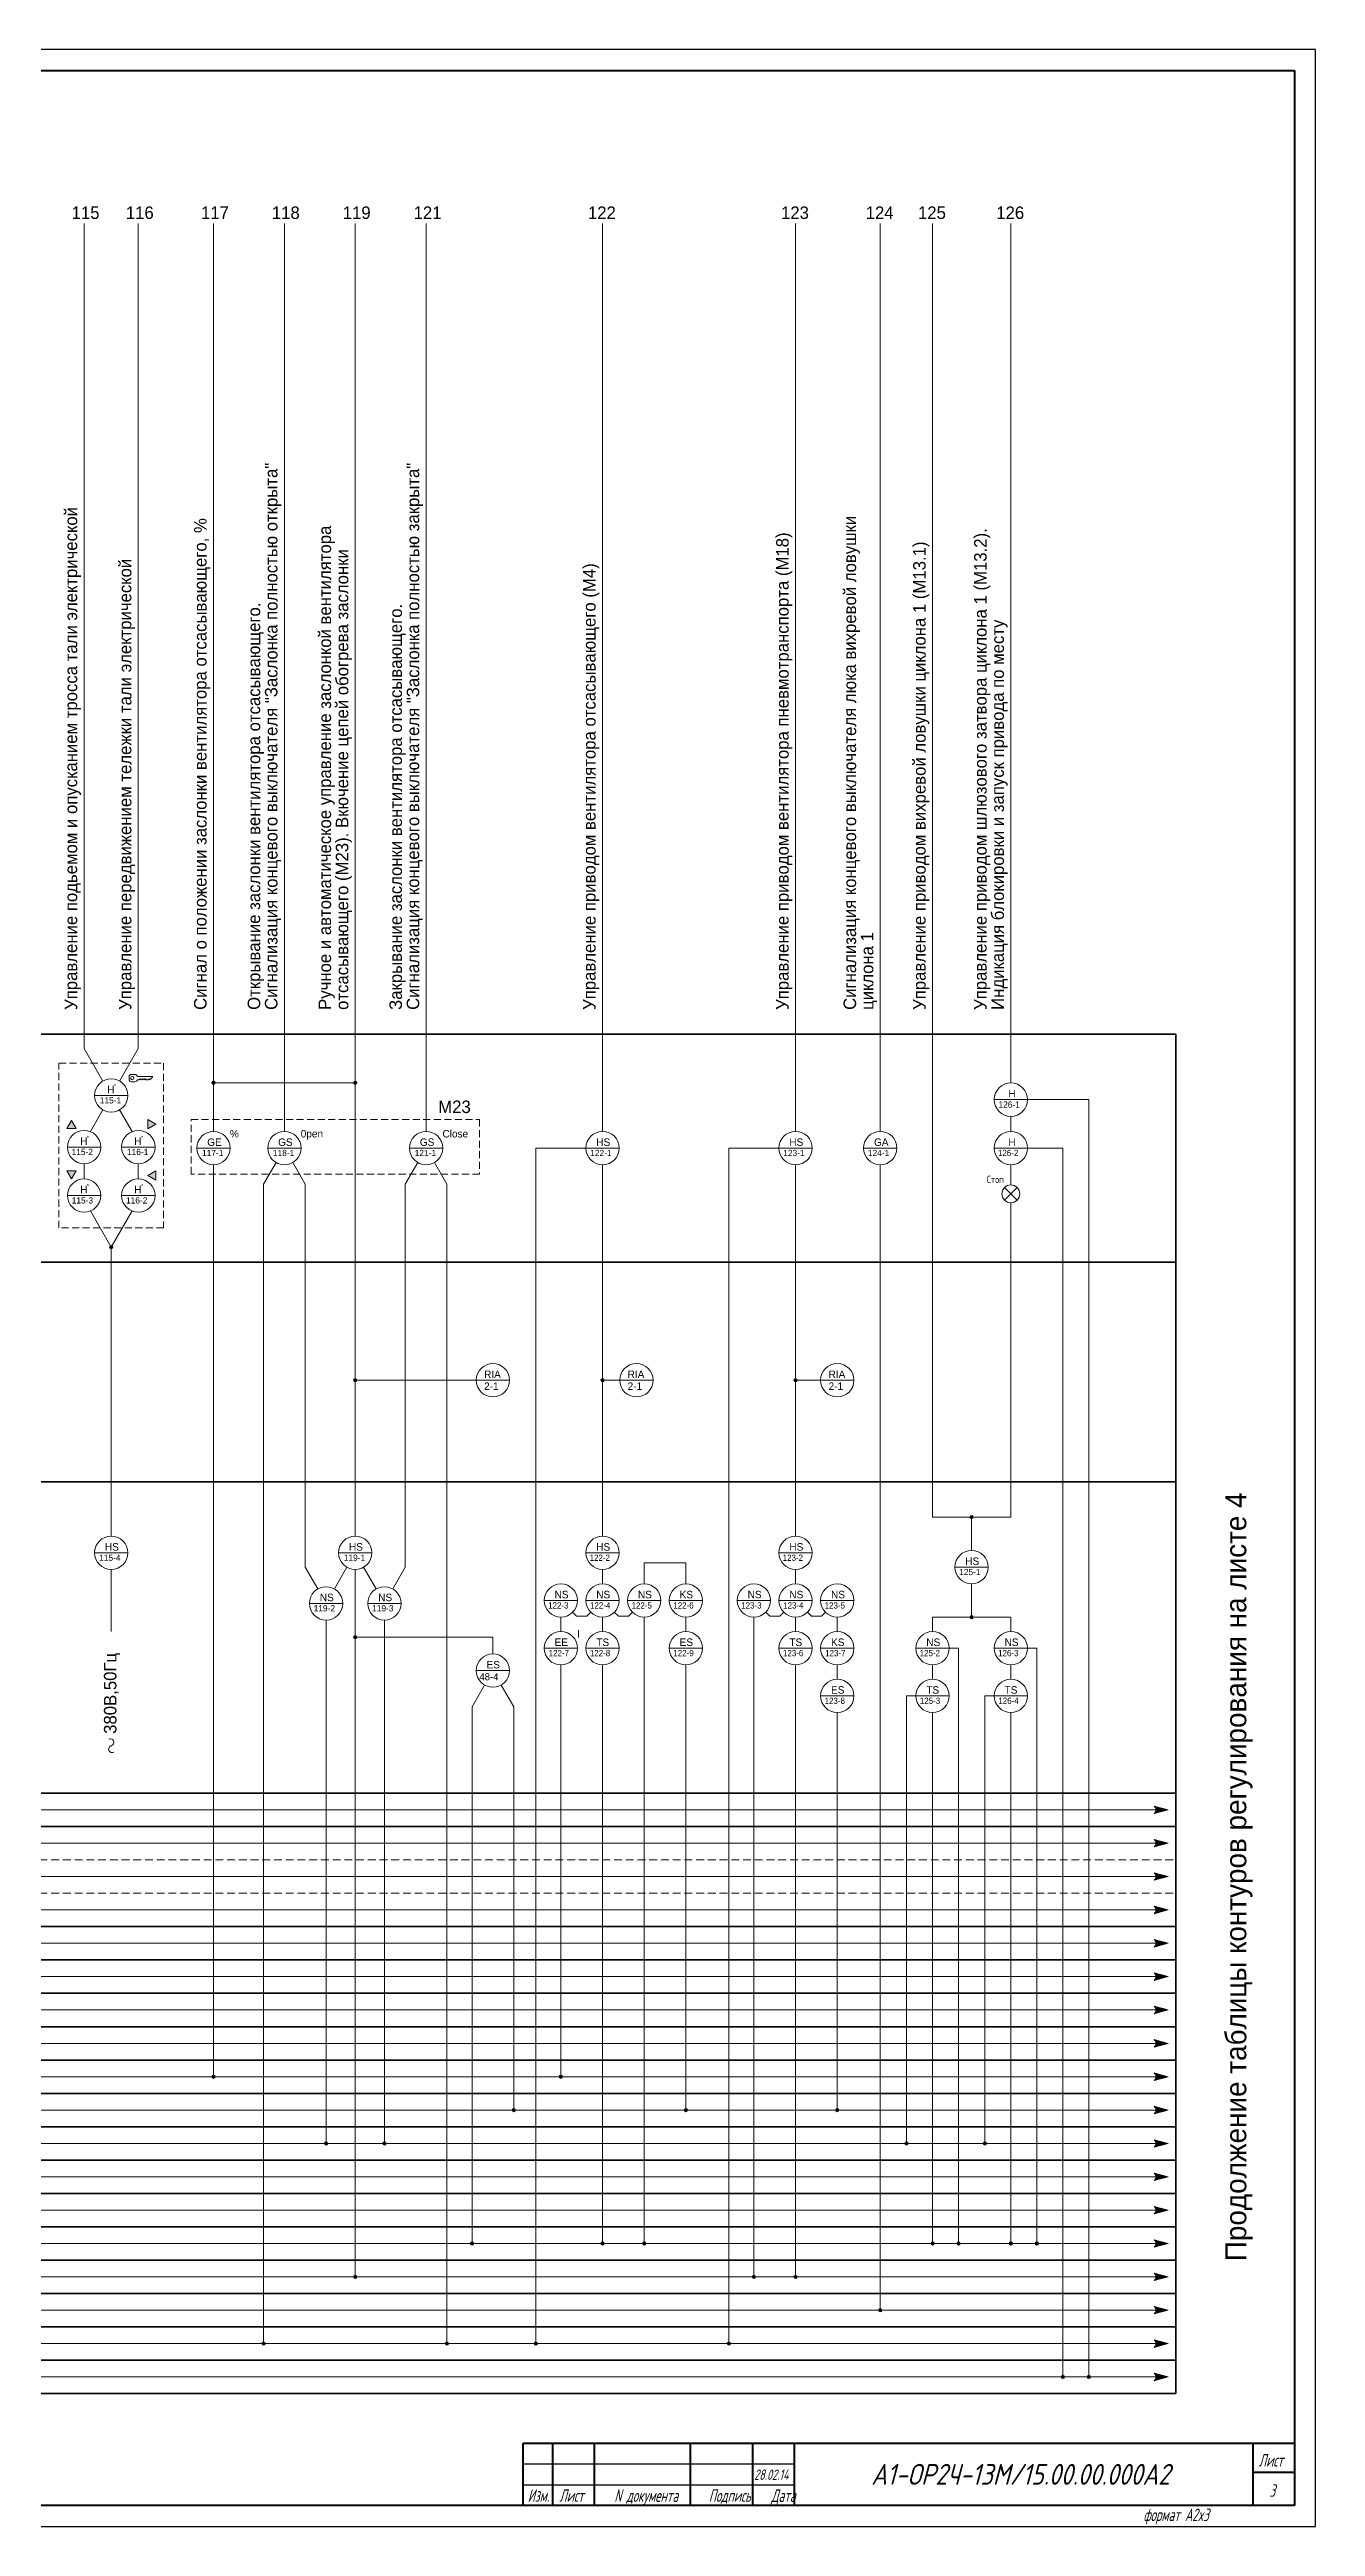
# Model space of a CAD drawing. Header units: millimetres. Extents: x 294 to 6216, y -3442 to 2720.
# Drawn here: x 3704 to 4008, y 1470 to 2064 of the extents above; entities that cross this region are included whole.
import ezdxf
from ezdxf.enums import TextEntityAlignment as Align

# ---------------------------------------------------------------- set-up
doc = ezdxf.new("R2010")
doc.units = ezdxf.units.MM
doc.header["$LTSCALE"] = 15
doc.linetypes.add('DASHED2', pattern=[0.375, 0.25, -0.125])
doc.linetypes.add('HIDDEN2', pattern=[0.1875, 0.125, -0.0625])
doc.layers.add('0.35 TEXT', color=7, linetype='Continuous', lineweight=35)
doc.layers.add('LWT 0.6', color=7, linetype='Continuous', lineweight=50)
doc.styles.add('33', font='gost.shx', dxfattribs={"width": 0.75, "oblique": 15, "height": 2.5})
doc.styles.add('35', font='gost.shx', dxfattribs={"width": 0.75, "oblique": 15, "height": 5})

msp = doc.modelspace()

# ---------------------------------------------------------------- hatches: boundary and pattern name
at = {"lineweight": 13}
h = msp.add_hatch(color=256, dxfattribs=at)
h.paths.add_polyline_path([(3743.891, 1815.917), (3743.086, 1815.917, 1)])
h.paths.add_polyline_path([(3743.488, 1816.32), (3743.488, 1815.917), (3743.891, 1815.917, 0.4142136)])
h.paths.add_polyline_path([(3743.488, 1816.32, 0.4142136), (3743.086, 1815.917), (3743.488, 1815.917)])
h = msp.add_hatch(color=256, dxfattribs=at)
h.paths.add_polyline_path([(3777.891, 1815.917), (3777.086, 1815.917, 1)])
h.paths.add_polyline_path([(3777.488, 1816.32), (3777.488, 1815.917), (3777.891, 1815.917, 0.4142136)])
h.paths.add_polyline_path([(3777.488, 1816.32, 0.4142136), (3777.086, 1815.917), (3777.488, 1815.917)])
h = msp.add_hatch(color=256)
h.dxf.hatch_style = 1
h.paths.add_polyline_path([(3710.542, 1804.955), (3709.426, 1806.887), (3708.311, 1804.955)])
h.paths.add_polyline_path([(3708.311, 1794.826), (3709.426, 1792.894), (3710.542, 1794.826)])
h = msp.add_hatch(color=256)
h.dxf.hatch_style = 1
h.paths.add_polyline_path([(3729.644, 1805.984), (3727.712, 1807.099), (3727.712, 1804.869)])
h.paths.add_polyline_path([(3729.644, 1794.764), (3727.712, 1793.648), (3729.644, 1792.533)])
h = msp.add_hatch(color=256, dxfattribs=at)
h.paths.add_polyline_path([(3719.361, 1776.511), (3718.556, 1776.511, 1)])
h.paths.add_polyline_path([(3718.958, 1776.913), (3718.958, 1776.511), (3719.361, 1776.511, 0.4142136)])
h.paths.add_polyline_path([(3718.958, 1776.913, 0.4142136), (3718.556, 1776.511), (3718.958, 1776.511)])
h = msp.add_hatch(color=256, dxfattribs=at)
h.paths.add_polyline_path([(3777.891, 1744.57), (3777.086, 1744.57, 1)])
h.paths.add_polyline_path([(3777.488, 1744.972), (3777.488, 1744.57), (3777.891, 1744.57, 0.4142136)])
h.paths.add_polyline_path([(3777.488, 1744.972, 0.4142136), (3777.086, 1744.57), (3777.488, 1744.57)])
h = msp.add_hatch(color=256, dxfattribs=at)
h.paths.add_polyline_path([(3837.198, 1744.57), (3836.393, 1744.57, 1)])
h.paths.add_polyline_path([(3836.796, 1744.972), (3836.796, 1744.57), (3837.198, 1744.57, 0.4142136)])
h.paths.add_polyline_path([(3836.796, 1744.972, 0.4142136), (3836.393, 1744.57), (3836.796, 1744.57)])
h = msp.add_hatch(color=256, dxfattribs=at)
h.paths.add_polyline_path([(3883.506, 1744.57), (3882.701, 1744.57, 1)])
h.paths.add_polyline_path([(3883.104, 1744.972), (3883.104, 1744.57), (3883.506, 1744.57, 0.4142136)])
h.paths.add_polyline_path([(3883.104, 1744.972, 0.4142136), (3882.701, 1744.57), (3883.104, 1744.57)])
h = msp.add_hatch(color=256, dxfattribs=at)
h.paths.add_polyline_path([(3925.703, 1711.756), (3924.898, 1711.756, 1)])
h.paths.add_polyline_path([(3925.301, 1712.159), (3925.301, 1711.756), (3925.703, 1711.756, 0.4142136)])
h.paths.add_polyline_path([(3925.301, 1712.159, 0.4142136), (3924.898, 1711.756), (3925.301, 1711.756)])
h = msp.add_hatch(color=256, dxfattribs=at)
h.paths.add_polyline_path([(3925.703, 1687.756), (3924.898, 1687.756, 1)])
h.paths.add_polyline_path([(3925.301, 1688.159), (3925.301, 1687.756), (3925.703, 1687.756, 0.4142136)])
h.paths.add_polyline_path([(3925.301, 1688.159, 0.4142136), (3924.898, 1687.756), (3925.301, 1687.756)])
h = msp.add_hatch(color=256, dxfattribs=at)
h.paths.add_polyline_path([(3777.891, 1682.941), (3777.086, 1682.941, 1)])
h.paths.add_polyline_path([(3777.488, 1683.344), (3777.488, 1682.941), (3777.891, 1682.941, 0.4142136)])
h.paths.add_polyline_path([(3777.488, 1683.344, 0.4142136), (3777.086, 1682.941), (3777.488, 1682.941)])
h = msp.add_hatch(color=256, dxfattribs=at)
h.dxf.hatch_style = 1
h.paths.add_polyline_path([(3972.46, 1641.553), (3969.09, 1640.65, 0.4958839), (3969.09, 1642.456)])
h = msp.add_hatch(color=256, dxfattribs=at)
h.dxf.hatch_style = 1
h.paths.add_polyline_path([(3972.46, 1633.553), (3969.09, 1632.65, 0.4958839), (3969.09, 1634.456)])
h = msp.add_hatch(color=256, dxfattribs=at)
h.dxf.hatch_style = 1
h.paths.add_polyline_path([(3972.46, 1625.553), (3969.09, 1624.65, 0.4958839), (3969.09, 1626.456)])
h = msp.add_hatch(color=256, dxfattribs=at)
h.dxf.hatch_style = 1
h.paths.add_polyline_path([(3972.46, 1617.553), (3969.09, 1616.65, 0.4958839), (3969.09, 1618.456)])
h = msp.add_hatch(color=256, dxfattribs=at)
h.dxf.hatch_style = 1
h.paths.add_polyline_path([(3972.46, 1609.553), (3969.09, 1608.65, 0.4958839), (3969.09, 1610.456)])
h = msp.add_hatch(color=256, dxfattribs=at)
h.dxf.hatch_style = 1
h.paths.add_polyline_path([(3972.46, 1601.553), (3969.09, 1600.65, 0.4958839), (3969.09, 1602.456)])
h = msp.add_hatch(color=256, dxfattribs=at)
h.dxf.hatch_style = 1
h.paths.add_polyline_path([(3972.46, 1593.553), (3969.09, 1592.65, 0.4958839), (3969.09, 1594.456)])
h = msp.add_hatch(color=256, dxfattribs=at)
h.dxf.hatch_style = 1
h.paths.add_polyline_path([(3972.46, 1585.553), (3969.09, 1584.65, 0.4958839), (3969.09, 1586.456)])
h = msp.add_hatch(color=256, dxfattribs=at)
h.paths.add_polyline_path([(3743.891, 1577.553), (3743.086, 1577.553, 1)])
h.paths.add_polyline_path([(3743.488, 1577.955), (3743.488, 1577.553), (3743.891, 1577.553, 0.4142136)])
h.paths.add_polyline_path([(3743.488, 1577.955, 0.4142136), (3743.086, 1577.553), (3743.488, 1577.553)])
h = msp.add_hatch(color=256, dxfattribs=at)
h.paths.add_polyline_path([(3827.198, 1577.553), (3826.393, 1577.553, 1)])
h.paths.add_polyline_path([(3826.796, 1577.955), (3826.796, 1577.553), (3827.198, 1577.553, 0.4142136)])
h.paths.add_polyline_path([(3826.796, 1577.955, 0.4142136), (3826.393, 1577.553), (3826.796, 1577.553)])
h = msp.add_hatch(color=256, dxfattribs=at)
h.dxf.hatch_style = 1
h.paths.add_polyline_path([(3972.46, 1577.553), (3969.09, 1576.65, 0.4958839), (3969.09, 1578.456)])
h = msp.add_hatch(color=256, dxfattribs=at)
h.paths.add_polyline_path([(3815.891, 1569.553), (3815.086, 1569.553, 1)])
h.paths.add_polyline_path([(3815.488, 1569.955), (3815.488, 1569.553), (3815.891, 1569.553, 0.4142136)])
h.paths.add_polyline_path([(3815.488, 1569.955, 0.4142136), (3815.086, 1569.553), (3815.488, 1569.553)])
h = msp.add_hatch(color=256, dxfattribs=at)
h.paths.add_polyline_path([(3857.198, 1569.553), (3856.393, 1569.553, 1)])
h.paths.add_polyline_path([(3856.796, 1569.955), (3856.796, 1569.553), (3857.198, 1569.553, 0.4142136)])
h.paths.add_polyline_path([(3856.796, 1569.955, 0.4142136), (3856.393, 1569.553), (3856.796, 1569.553)])
h = msp.add_hatch(color=256, dxfattribs=at)
h.paths.add_polyline_path([(3893.506, 1569.553), (3892.701, 1569.553, 1)])
h.paths.add_polyline_path([(3893.104, 1569.955), (3893.104, 1569.553), (3893.506, 1569.553, 0.4142136)])
h.paths.add_polyline_path([(3893.104, 1569.955, 0.4142136), (3892.701, 1569.553), (3893.104, 1569.553)])
h = msp.add_hatch(color=256, dxfattribs=at)
h.dxf.hatch_style = 1
h.paths.add_polyline_path([(3972.46, 1569.553), (3969.09, 1568.65, 0.4958839), (3969.09, 1570.456)])
h = msp.add_hatch(color=256, dxfattribs=at)
h.dxf.hatch_style = 1
h.paths.add_polyline_path([(3972.46, 1561.553), (3969.09, 1560.65, 0.4958839), (3969.09, 1562.456)])
h = msp.add_hatch(color=256, dxfattribs=at)
h.paths.add_polyline_path([(3770.891, 1561.553), (3770.086, 1561.553, 1)])
h.paths.add_polyline_path([(3770.488, 1561.955), (3770.488, 1561.553), (3770.891, 1561.553, 0.4142136)])
h.paths.add_polyline_path([(3770.488, 1561.955, 0.4142136), (3770.086, 1561.553), (3770.488, 1561.553)])
h = msp.add_hatch(color=256, dxfattribs=at)
h.paths.add_polyline_path([(3784.891, 1561.553), (3784.086, 1561.553, 1)])
h.paths.add_polyline_path([(3784.488, 1561.955), (3784.488, 1561.553), (3784.891, 1561.553, 0.4142136)])
h.paths.add_polyline_path([(3784.488, 1561.955, 0.4142136), (3784.086, 1561.553), (3784.488, 1561.553)])
h = msp.add_hatch(color=256, dxfattribs=at)
h.paths.add_polyline_path([(3910.122, 1561.553), (3909.317, 1561.553, 1)])
h.paths.add_polyline_path([(3909.719, 1561.955), (3909.719, 1561.553), (3910.122, 1561.553, 0.4142136)])
h.paths.add_polyline_path([(3909.719, 1561.955, 0.4142136), (3909.317, 1561.553), (3909.719, 1561.553)])
h = msp.add_hatch(color=256, dxfattribs=at)
h.paths.add_polyline_path([(3928.895, 1561.553), (3928.09, 1561.553, 1)])
h.paths.add_polyline_path([(3928.492, 1561.955), (3928.492, 1561.553), (3928.895, 1561.553, 0.4142136)])
h.paths.add_polyline_path([(3928.492, 1561.955, 0.4142136), (3928.09, 1561.553), (3928.492, 1561.553)])
h = msp.add_hatch(color=256, dxfattribs=at)
h.dxf.hatch_style = 1
h.paths.add_polyline_path([(3972.46, 1553.553), (3969.09, 1552.65, 0.4958839), (3969.09, 1554.456)])
h = msp.add_hatch(color=256, dxfattribs=at)
h.dxf.hatch_style = 1
h.paths.add_polyline_path([(3972.46, 1545.553), (3969.09, 1544.65, 0.4958839), (3969.09, 1546.456)])
h = msp.add_hatch(color=256, dxfattribs=at)
h.paths.add_polyline_path([(3805.891, 1537.553), (3805.086, 1537.553, 1)])
h.paths.add_polyline_path([(3805.488, 1537.955), (3805.488, 1537.553), (3805.891, 1537.553, 0.4142136)])
h.paths.add_polyline_path([(3805.488, 1537.955, 0.4142136), (3805.086, 1537.553), (3805.488, 1537.553)])
h = msp.add_hatch(color=256, dxfattribs=at)
h.paths.add_polyline_path([(3837.198, 1537.553), (3836.393, 1537.553, 1)])
h.paths.add_polyline_path([(3836.796, 1537.955), (3836.796, 1537.553), (3837.198, 1537.553, 0.4142136)])
h.paths.add_polyline_path([(3836.796, 1537.955, 0.4142136), (3836.393, 1537.553), (3836.796, 1537.553)])
h = msp.add_hatch(color=256, dxfattribs=at)
h.paths.add_polyline_path([(3847.198, 1537.553), (3846.393, 1537.553, 1)])
h.paths.add_polyline_path([(3846.796, 1537.955), (3846.796, 1537.553), (3847.198, 1537.553, 0.4142136)])
h.paths.add_polyline_path([(3846.796, 1537.955, 0.4142136), (3846.393, 1537.553), (3846.796, 1537.553)])
h = msp.add_hatch(color=256, dxfattribs=at)
h.paths.add_polyline_path([(3916.354, 1537.553), (3915.549, 1537.553, 1)])
h.paths.add_polyline_path([(3915.952, 1537.955), (3915.952, 1537.553), (3916.354, 1537.553, 0.4142136)])
h.paths.add_polyline_path([(3915.952, 1537.955, 0.4142136), (3915.549, 1537.553), (3915.952, 1537.553)])
h = msp.add_hatch(color=256, dxfattribs=at)
h.paths.add_polyline_path([(3922.587, 1537.553), (3921.782, 1537.553, 1)])
h.paths.add_polyline_path([(3922.184, 1537.955), (3922.184, 1537.553), (3922.587, 1537.553, 0.4142136)])
h.paths.add_polyline_path([(3922.184, 1537.955, 0.4142136), (3921.782, 1537.553), (3922.184, 1537.553)])
h = msp.add_hatch(color=256, dxfattribs=at)
h.paths.add_polyline_path([(3935.127, 1537.553), (3934.322, 1537.553, 1)])
h.paths.add_polyline_path([(3934.725, 1537.955), (3934.725, 1537.553), (3935.127, 1537.553, 0.4142136)])
h.paths.add_polyline_path([(3934.725, 1537.955, 0.4142136), (3934.322, 1537.553), (3934.725, 1537.553)])
h = msp.add_hatch(color=256, dxfattribs=at)
h.paths.add_polyline_path([(3941.36, 1537.553), (3940.555, 1537.553, 1)])
h.paths.add_polyline_path([(3940.957, 1537.955), (3940.957, 1537.553), (3941.36, 1537.553, 0.4142136)])
h.paths.add_polyline_path([(3940.957, 1537.955, 0.4142136), (3940.555, 1537.553), (3940.957, 1537.553)])
h = msp.add_hatch(color=256, dxfattribs=at)
h.dxf.hatch_style = 1
h.paths.add_polyline_path([(3972.46, 1537.553), (3969.09, 1536.65, 0.4958839), (3969.09, 1538.456)])
h = msp.add_hatch(color=256, dxfattribs=at)
h.paths.add_polyline_path([(3777.891, 1529.553), (3777.086, 1529.553, 1)])
h.paths.add_polyline_path([(3777.488, 1529.955), (3777.488, 1529.553), (3777.891, 1529.553, 0.4142136)])
h.paths.add_polyline_path([(3777.488, 1529.955, 0.4142136), (3777.086, 1529.553), (3777.488, 1529.553)])
h = msp.add_hatch(color=256, dxfattribs=at)
h.paths.add_polyline_path([(3873.506, 1529.553), (3872.701, 1529.553, 1)])
h.paths.add_polyline_path([(3873.104, 1529.955), (3873.104, 1529.553), (3873.506, 1529.553, 0.4142136)])
h.paths.add_polyline_path([(3873.104, 1529.955, 0.4142136), (3872.701, 1529.553), (3873.104, 1529.553)])
h = msp.add_hatch(color=256, dxfattribs=at)
h.paths.add_polyline_path([(3883.506, 1529.553), (3882.701, 1529.553, 1)])
h.paths.add_polyline_path([(3883.104, 1529.955), (3883.104, 1529.553), (3883.506, 1529.553, 0.4142136)])
h.paths.add_polyline_path([(3883.104, 1529.955, 0.4142136), (3882.701, 1529.553), (3883.104, 1529.553)])
h = msp.add_hatch(color=256, dxfattribs=at)
h.dxf.hatch_style = 1
h.paths.add_polyline_path([(3972.46, 1529.553), (3969.09, 1528.65, 0.4958839), (3969.09, 1530.456)])
h = msp.add_hatch(color=256, dxfattribs=at)
h.paths.add_polyline_path([(3903.814, 1521.553), (3903.009, 1521.553, 1)])
h.paths.add_polyline_path([(3903.411, 1521.955), (3903.411, 1521.553), (3903.814, 1521.553, 0.4142136)])
h.paths.add_polyline_path([(3903.411, 1521.955, 0.4142136), (3903.009, 1521.553), (3903.411, 1521.553)])
h = msp.add_hatch(color=256, dxfattribs=at)
h.dxf.hatch_style = 1
h.paths.add_polyline_path([(3972.46, 1521.553), (3969.09, 1520.65, 0.4958839), (3969.09, 1522.456)])
h = msp.add_hatch(color=256, dxfattribs=at)
h.paths.add_polyline_path([(3755.891, 1513.553), (3755.086, 1513.553, 1)])
h.paths.add_polyline_path([(3755.488, 1513.955), (3755.488, 1513.553), (3755.891, 1513.553, 0.4142136)])
h.paths.add_polyline_path([(3755.488, 1513.955, 0.4142136), (3755.086, 1513.553), (3755.488, 1513.553)])
h = msp.add_hatch(color=256, dxfattribs=at)
h.paths.add_polyline_path([(3799.891, 1513.553), (3799.086, 1513.553, 1)])
h.paths.add_polyline_path([(3799.488, 1513.955), (3799.488, 1513.553), (3799.891, 1513.553, 0.4142136)])
h.paths.add_polyline_path([(3799.488, 1513.955, 0.4142136), (3799.086, 1513.553), (3799.488, 1513.553)])
h = msp.add_hatch(color=256, dxfattribs=at)
h.paths.add_polyline_path([(3821.198, 1513.553), (3820.393, 1513.553, 1)])
h.paths.add_polyline_path([(3820.796, 1513.955), (3820.796, 1513.553), (3821.198, 1513.553, 0.4142136)])
h.paths.add_polyline_path([(3820.796, 1513.955, 0.4142136), (3820.393, 1513.553), (3820.796, 1513.553)])
h = msp.add_hatch(color=256, dxfattribs=at)
h.paths.add_polyline_path([(3867.506, 1513.553), (3866.701, 1513.553, 1)])
h.paths.add_polyline_path([(3867.104, 1513.955), (3867.104, 1513.553), (3867.506, 1513.553, 0.4142136)])
h.paths.add_polyline_path([(3867.104, 1513.955, 0.4142136), (3866.701, 1513.553), (3867.104, 1513.553)])
h = msp.add_hatch(color=256, dxfattribs=at)
h.dxf.hatch_style = 1
h.paths.add_polyline_path([(3972.46, 1513.553), (3969.09, 1512.65, 0.4958839), (3969.09, 1514.456)])
h = msp.add_hatch(color=256, dxfattribs=at)
h.paths.add_polyline_path([(3947.593, 1505.553), (3946.788, 1505.553, 1)])
h.paths.add_polyline_path([(3947.19, 1505.955), (3947.19, 1505.553), (3947.593, 1505.553, 0.4142136)])
h.paths.add_polyline_path([(3947.19, 1505.955, 0.4142136), (3946.788, 1505.553), (3947.19, 1505.553)])
h = msp.add_hatch(color=256, dxfattribs=at)
h.paths.add_polyline_path([(3953.832, 1505.553), (3953.027, 1505.553, 1)])
h.paths.add_polyline_path([(3953.429, 1505.955), (3953.429, 1505.553), (3953.832, 1505.553, 0.4142136)])
h.paths.add_polyline_path([(3953.429, 1505.955, 0.4142136), (3953.027, 1505.553), (3953.429, 1505.553)])
h = msp.add_hatch(color=256, dxfattribs=at)
h.dxf.hatch_style = 1
h.paths.add_polyline_path([(3972.46, 1505.553), (3969.09, 1504.65, 0.4958839), (3969.09, 1506.456)])

# ---------------------------------------------------------------- linework, layer by layer
for p, q in [((4007.787, 2063.698), (2746.787, 2063.698)), ((4007.787, 1469.698), (4007.787, 2063.698)), ((3817.787, 1484.698), (3882.787, 1484.698)), ((3817.787, 1479.698), (3882.787, 1479.698)), ((2746.787, 1469.698), (4007.787, 1469.698))]:
    msp.add_line(p, q)
for p, q in [((3712.458, 1824.123), (3712.458, 2022.016)), ((3725.458, 1824.123), (3725.458, 2022.016)), ((3743.488, 1804.248), (3743.488, 2022.016)), ((3760.488, 1804.248), (3760.488, 2022.016)), ((3777.488, 1707.19), (3777.488, 2022.016)), ((3794.488, 1804.248), (3794.488, 2022.016)), ((3836.796, 1804.248), (3836.796, 2022.016)), ((3883.104, 1804.248), (3883.104, 2022.016)), ((3903.411, 1804.248), (3903.411, 2022.016)), ((3915.952, 1711.756), (3915.952, 2022.016)), ((3934.725, 1815.864), (3934.725, 2022.016)), ((3712.458, 1824.123), (3716.958, 1816.328)), ((3725.458, 1824.123), (3720.958, 1816.328)), ((3724.655, 1817.915), (3723.777, 1817.915)), ((3722.958, 1812.864), (3714.958, 1812.864)), ((3723.227, 1817.365), (3723.227, 1816.714)), ((3723.777, 1816.164), (3724.655, 1816.164)), ((3725.201, 1817.427), (3728.759, 1817.427)), ((3725.201, 1816.651), (3725.61, 1816.651)), ((3725.61, 1816.651), (3725.838, 1816.879)), ((3726.066, 1816.651), (3725.838, 1816.879)), ((3726.066, 1816.651), (3726.294, 1816.879)), ((3726.522, 1816.651), (3726.294, 1816.879)), ((3726.522, 1816.651), (3726.75, 1816.879)), ((3726.978, 1816.651), (3726.75, 1816.879)), ((3726.978, 1816.651), (3727.207, 1816.879)), ((3727.435, 1816.651), (3727.207, 1816.879)), ((3727.435, 1816.651), (3727.769, 1816.651)), ((3727.769, 1816.651), (3727.997, 1816.879)), ((3728.225, 1816.651), (3727.997, 1816.879)), ((3728.83, 1817.257), (3728.225, 1816.651)), ((3743.488, 1815.917), (3777.488, 1815.917)), ((3938.725, 1811.864), (3930.725, 1811.864)), ((3938.725, 1811.864), (3953.429, 1811.864)), ((3953.429, 1811.864), (3953.429, 1505.553)), ((3709.426, 1806.887), (3708.311, 1804.955)), ((3709.426, 1806.887), (3708.311, 1804.955)), ((3710.542, 1804.955), (3709.426, 1806.887)), ((3710.542, 1804.955), (3709.426, 1806.887)), ((3716.958, 1809.4), (3713.958, 1804.204)), ((3720.958, 1809.4), (3723.958, 1804.204)), ((3727.712, 1804.869), (3727.712, 1807.099)), ((3727.712, 1807.099), (3729.644, 1805.984)), ((3727.712, 1807.099), (3729.644, 1805.984)), ((3729.644, 1805.984), (3727.712, 1804.869)), ((3729.644, 1805.984), (3727.712, 1804.869)), ((3934.725, 1804.248), (3934.725, 1807.864)), ((3708.311, 1804.955), (3710.542, 1804.955)), ((3716.458, 1800.496), (3708.458, 1800.496)), ((3729.458, 1800.496), (3721.458, 1800.496)), ((3747.488, 1800.248), (3739.488, 1800.248)), ((3764.488, 1800.248), (3756.488, 1800.248)), ((3798.488, 1800.248), (3790.488, 1800.248)), ((3820.796, 1800.248), (3832.796, 1800.248)), ((3820.796, 1800.248), (3820.796, 1513.553)), ((3840.796, 1800.248), (3832.796, 1800.248)), ((3867.104, 1800.248), (3879.104, 1800.248)), ((3867.104, 1800.248), (3867.104, 1513.553)), ((3887.104, 1800.248), (3879.104, 1800.248)), ((3907.411, 1800.248), (3899.411, 1800.248)), ((3938.725, 1800.248), (3930.725, 1800.248)), ((3938.725, 1800.248), (3947.19, 1800.248)), ((3947.19, 1800.248), (3947.19, 1505.553)), ((3708.311, 1794.826), (3710.542, 1794.826)), ((3709.426, 1792.894), (3708.311, 1794.826)), ((3710.542, 1794.826), (3709.426, 1792.894)), ((3712.458, 1792.879), (3712.458, 1796.496)), ((3725.458, 1792.879), (3725.458, 1796.496)), ((3729.644, 1794.764), (3727.712, 1793.648)), ((3729.644, 1792.533), (3729.644, 1794.764)), ((3743.488, 1796.248), (3743.488, 1577.553)), ((3758.488, 1796.783), (3755.488, 1791.587)), ((3762.488, 1796.783), (3765.488, 1791.587)), ((3792.488, 1796.783), (3789.488, 1791.587)), ((3796.488, 1796.783), (3799.488, 1791.587)), ((3836.796, 1796.248), (3836.796, 1707.19)), ((3883.104, 1796.248), (3883.104, 1707.19)), ((3903.411, 1796.248), (3903.411, 1744.431)), ((3934.725, 1791.415), (3934.725, 1796.248)), ((3716.458, 1788.879), (3708.458, 1788.879)), ((3729.458, 1788.879), (3721.458, 1788.879)), ((3727.712, 1793.648), (3729.644, 1792.533)), ((3755.488, 1791.587), (3755.488, 1513.553)), ((3765.488, 1791.587), (3765.488, 1699.726)), ((3789.488, 1791.587), (3789.488, 1699.726)), ((3799.488, 1791.587), (3799.488, 1513.553)), ((3933.213, 1787.764), (3936.237, 1790.789)), ((3933.213, 1790.789), (3936.237, 1787.764)), ((3718.958, 1776.511), (3713.958, 1785.171)), ((3718.958, 1776.511), (3723.958, 1785.171)), ((3934.725, 1787.138), (3934.725, 1711.756)), ((3718.958, 1776.511), (3718.958, 1707.19)), ((3806.488, 1744.57), (3777.488, 1744.57)), ((3814.488, 1744.57), (3806.488, 1744.57)), ((3840.912, 1744.57), (3836.796, 1744.57)), ((3848.912, 1744.57), (3840.912, 1744.57)), ((3889.104, 1744.57), (3883.104, 1744.57)), ((3897.104, 1744.57), (3889.104, 1744.57)), ((3903.411, 1744.431), (3903.411, 1521.553)), ((3915.952, 1711.756), (3934.725, 1711.756)), ((3925.301, 1703.756), (3925.301, 1711.756)), ((3722.958, 1703.19), (3714.958, 1703.19)), ((3718.958, 1699.19), (3718.958, 1684.322)), ((3765.488, 1699.726), (3768.488, 1694.53)), ((3775.488, 1699.726), (3772.488, 1694.53)), ((3781.488, 1703.19), (3773.488, 1703.19)), ((3777.488, 1699.19), (3777.488, 1529.553)), ((3779.488, 1699.726), (3782.488, 1694.53)), ((3789.488, 1699.726), (3786.488, 1694.53)), ((3840.796, 1703.19), (3832.796, 1703.19)), ((3836.796, 1699.19), (3836.796, 1695.756)), ((3846.796, 1700.756), (3856.796, 1700.756)), ((3846.796, 1695.756), (3846.796, 1700.756)), ((3856.796, 1695.756), (3856.796, 1700.756)), ((3887.104, 1703.19), (3879.104, 1703.19)), ((3883.104, 1699.19), (3883.104, 1695.756)), ((3929.301, 1699.756), (3921.301, 1699.756)), ((3925.301, 1695.756), (3925.301, 1687.756)), ((3774.488, 1691.066), (3766.488, 1691.066)), ((3770.488, 1687.066), (3770.488, 1561.553)), ((3780.488, 1691.066), (3788.488, 1691.066)), ((3784.488, 1687.066), (3784.488, 1561.553)), ((3830.796, 1691.756), (3822.796, 1691.756)), ((3826.796, 1687.756), (3826.796, 1684.322)), ((3829.624, 1688.928), (3830.587, 1687.965)), ((3830.587, 1687.965), (3833.005, 1687.965)), ((3840.796, 1691.756), (3832.796, 1691.756)), ((3833.968, 1688.928), (3833.005, 1687.965)), ((3836.796, 1687.756), (3836.796, 1684.322)), ((3839.624, 1688.928), (3840.587, 1687.965)), ((3840.587, 1687.965), (3843.005, 1687.965)), ((3850.796, 1691.756), (3842.796, 1691.756)), ((3843.968, 1688.928), (3843.005, 1687.965)), ((3846.796, 1687.756), (3846.796, 1537.553)), ((3860.796, 1691.756), (3852.796, 1691.756)), ((3856.796, 1687.756), (3856.796, 1684.322)), ((3877.104, 1691.756), (3869.104, 1691.756)), ((3873.104, 1687.756), (3873.104, 1529.553)), ((3875.932, 1688.928), (3876.895, 1687.965)), ((3876.895, 1687.965), (3879.313, 1687.965)), ((3887.104, 1691.756), (3879.104, 1691.756)), ((3880.275, 1688.928), (3879.313, 1687.965)), ((3883.104, 1687.756), (3883.104, 1684.322)), ((3885.932, 1688.928), (3886.895, 1687.965)), ((3886.895, 1687.965), (3889.313, 1687.965)), ((3897.104, 1691.756), (3889.104, 1691.756)), ((3890.275, 1688.928), (3889.313, 1687.965)), ((3893.104, 1684.322), (3893.104, 1687.756)), ((3915.952, 1687.756), (3915.952, 1684.322)), ((3915.952, 1687.756), (3934.65, 1687.756)), ((3934.725, 1687.756), (3934.725, 1684.322)), ((3810.488, 1682.941), (3777.488, 1682.941)), ((3810.488, 1678.941), (3810.488, 1682.941)), ((3830.796, 1680.322), (3822.796, 1680.322)), ((3826.796, 1676.322), (3826.796, 1577.553)), ((3840.796, 1680.322), (3832.796, 1680.322)), ((3836.796, 1676.322), (3836.796, 1537.553)), ((3860.796, 1680.322), (3852.796, 1680.322)), ((3856.796, 1676.322), (3856.796, 1569.553)), ((3887.104, 1680.322), (3879.104, 1680.322)), ((3883.104, 1676.322), (3883.104, 1529.553)), ((3897.104, 1680.322), (3889.104, 1680.322)), ((3893.104, 1676.322), (3893.104, 1672.888)), ((3919.952, 1680.322), (3911.952, 1680.322)), ((3915.952, 1676.322), (3915.952, 1672.888)), ((3919.952, 1680.322), (3922.184, 1680.322)), ((3922.184, 1680.322), (3922.184, 1537.553)), ((3938.725, 1680.322), (3930.725, 1680.322)), ((3934.725, 1676.322), (3934.725, 1672.888)), ((3938.725, 1680.322), (3940.957, 1680.322)), ((3940.957, 1680.322), (3940.957, 1537.553)), ((3808.488, 1671.477), (3805.488, 1666.281)), ((3806.488, 1674.941), (3814.488, 1674.941)), ((3812.488, 1671.477), (3815.488, 1666.281)), ((3805.488, 1666.281), (3805.488, 1537.553)), ((3815.488, 1666.281), (3815.488, 1569.553)), ((3897.104, 1668.888), (3889.104, 1668.888)), ((3893.104, 1664.888), (3893.104, 1569.553)), ((3911.952, 1668.888), (3909.719, 1668.888)), ((3909.719, 1668.888), (3909.719, 1561.553)), ((3919.952, 1668.888), (3911.952, 1668.888)), ((3915.952, 1664.888), (3915.952, 1537.553)), ((3930.725, 1668.888), (3928.492, 1668.888)), ((3928.492, 1668.888), (3928.492, 1561.553)), ((3938.725, 1668.888), (3930.725, 1668.888)), ((3934.725, 1664.888), (3934.725, 1537.553)), ((2846.305, 1641.553), (3972.46, 1641.553)), ((3972.46, 1641.553), (3969.09, 1642.456)), ((3972.46, 1641.553), (3969.09, 1640.65)), ((2846.305, 1633.553), (3972.46, 1633.553)), ((3972.46, 1633.553), (3969.09, 1634.456)), ((3972.46, 1633.553), (3969.09, 1632.65)), ((2846.305, 1625.553), (3972.46, 1625.553)), ((3972.46, 1625.553), (3969.09, 1626.456)), ((3972.46, 1625.553), (3969.09, 1624.65)), ((2846.305, 1617.553), (3972.46, 1617.553)), ((3972.46, 1617.553), (3969.09, 1618.456)), ((3972.46, 1617.553), (3969.09, 1616.65)), ((3972.46, 1609.553), (3969.09, 1610.456)), ((2846.305, 1609.553), (3972.46, 1609.553)), ((3972.46, 1609.553), (3969.09, 1608.65)), ((2846.305, 1601.553), (3972.46, 1601.553)), ((3972.46, 1601.553), (3969.09, 1602.456)), ((3972.46, 1601.553), (3969.09, 1600.65)), ((2846.305, 1593.553), (3972.46, 1593.553)), ((3972.46, 1593.553), (3969.09, 1594.456)), ((3972.46, 1593.553), (3969.09, 1592.65)), ((3972.46, 1585.553), (3969.09, 1586.456)), ((2846.305, 1585.553), (3972.46, 1585.553)), ((3972.46, 1585.553), (3969.09, 1584.65)), ((2846.305, 1577.553), (3972.46, 1577.553)), ((3972.46, 1577.553), (3969.09, 1578.456)), ((3972.46, 1577.553), (3969.09, 1576.65)), ((2846.305, 1569.553), (3972.46, 1569.553)), ((3972.46, 1569.553), (3969.09, 1570.456)), ((3972.46, 1569.553), (3969.09, 1568.65)), ((3972.46, 1561.553), (3969.09, 1562.456)), ((2846.305, 1561.553), (3972.46, 1561.553)), ((3972.46, 1561.553), (3969.09, 1560.65)), ((2846.305, 1553.553), (3972.46, 1553.553)), ((3972.46, 1553.553), (3969.09, 1554.456)), ((3972.46, 1553.553), (3969.09, 1552.65)), ((2846.305, 1545.553), (3972.46, 1545.553)), ((3972.46, 1545.553), (3969.09, 1546.456)), ((3972.46, 1545.553), (3969.09, 1544.65)), ((2846.305, 1537.553), (3972.46, 1537.553)), ((3972.46, 1537.553), (3969.09, 1538.456)), ((3972.46, 1537.553), (3969.09, 1536.65)), ((2846.305, 1529.553), (3972.46, 1529.553)), ((3972.46, 1529.553), (3969.09, 1530.456)), ((3972.46, 1529.553), (3969.09, 1528.65)), ((2846.305, 1521.553), (3972.46, 1521.553)), ((3972.46, 1521.553), (3969.09, 1522.456)), ((3972.46, 1521.553), (3969.09, 1520.65)), ((2846.305, 1513.553), (3972.46, 1513.553)), ((3972.46, 1513.553), (3969.09, 1514.456)), ((3972.46, 1513.553), (3969.09, 1512.65)), ((2846.305, 1505.553), (3972.46, 1505.553)), ((3972.46, 1505.553), (3969.09, 1506.456)), ((3972.46, 1505.553), (3969.09, 1504.65))]:
    msp.add_line(p, q, dxfattribs=at)
at = {"lineweight": 35}
for p, q in [((2795.262, 1827.587), (3974.311, 1827.587)), ((3974.311, 1827.587), (3974.311, 1501.553)), ((3974.311, 1772.909), (2795.262, 1772.909)), ((3974.311, 1720.231), (2795.262, 1720.231)), ((3974.311, 1645.553), (2809.12, 1645.553)), ((2815.82, 1637.553), (3974.311, 1637.553)), ((2815.82, 1613.553), (3974.311, 1613.553)), ((2815.82, 1605.553), (3974.311, 1605.553)), ((2815.82, 1597.553), (3974.311, 1597.553)), ((2815.82, 1589.553), (3974.311, 1589.553)), ((2815.82, 1581.553), (3974.311, 1581.553)), ((2815.82, 1573.553), (3974.311, 1573.553)), ((2815.82, 1565.553), (3974.311, 1565.553)), ((2815.82, 1557.553), (3974.311, 1557.553)), ((2815.82, 1549.553), (3974.311, 1549.553)), ((2815.82, 1541.553), (3974.311, 1541.553)), ((2815.82, 1533.553), (3974.311, 1533.553)), ((2815.82, 1525.553), (3974.311, 1525.553)), ((2815.82, 1517.553), (3974.311, 1517.553)), ((2815.82, 1509.553), (3974.311, 1509.553)), ((2795.262, 1501.553), (3974.311, 1501.553))]:
    msp.add_line(p, q, dxfattribs=at)
at = {"linetype": 'HIDDEN2', "lineweight": 13}
for p, q in [((2815.82, 1629.553), (3974.311, 1629.553)), ((2815.82, 1621.553), (3974.311, 1621.553))]:
    msp.add_line(p, q, dxfattribs=at)
at = {"linetype": 'DASHED2', "lineweight": 13, "ltscale": 0.45}
for points in [[(3706.428, 1820.604), (3731.488, 1820.604), (3731.488, 1781.14), (3706.428, 1781.14)], [(3738.102, 1807.091), (3807.302, 1807.091), (3807.302, 1794.036), (3738.102, 1794.036)]]:
    msp.add_lwpolyline(points, close=True, dxfattribs=at)
at = {"lineweight": 13}
for centre, radius in [((3718.958, 1812.864), 4), ((3723.996, 1817.039), 0.388), ((3743.488, 1815.917), 0.402), ((3777.488, 1815.917), 0.402), ((3934.725, 1811.864), 4), ((3712.458, 1800.496), 4), ((3725.458, 1800.496), 4), ((3743.488, 1800.248), 4), ((3760.488, 1800.248), 4), ((3794.488, 1800.248), 4), ((3836.796, 1800.248), 4), ((3883.104, 1800.248), 4), ((3903.411, 1800.248), 4), ((3934.725, 1800.248), 4), ((3712.458, 1788.879), 4), ((3725.458, 1788.879), 4), ((3934.725, 1789.277), 2.138), ((3718.958, 1776.511), 0.402), ((3810.488, 1744.57), 4), ((3844.912, 1744.57), 4), ((3893.104, 1744.57), 4), ((3777.488, 1744.57), 0.402), ((3836.796, 1744.57), 0.402), ((3883.104, 1744.57), 0.402), ((3925.301, 1711.756), 0.402), ((3718.958, 1703.19), 4), ((3777.488, 1703.19), 4), ((3836.796, 1703.19), 4), ((3883.104, 1703.19), 4), ((3925.301, 1699.756), 4), ((3770.488, 1691.066), 4), ((3784.488, 1691.066), 4), ((3826.796, 1691.756), 4), ((3836.796, 1691.756), 4), ((3846.796, 1691.756), 4), ((3856.796, 1691.756), 4), ((3873.104, 1691.756), 4), ((3883.104, 1691.756), 4), ((3893.104, 1691.756), 4), ((3925.301, 1687.756), 0.402), ((3777.488, 1682.941), 0.402), ((3826.796, 1680.322), 4), ((3836.796, 1680.322), 4), ((3856.796, 1680.322), 4), ((3883.104, 1680.322), 4), ((3893.104, 1680.322), 4), ((3915.952, 1680.322), 4), ((3934.725, 1680.322), 4), ((3810.488, 1674.941), 4), ((3893.104, 1668.888), 4), ((3915.952, 1668.888), 4), ((3934.725, 1668.888), 4), ((3743.488, 1577.553), 0.402), ((3826.796, 1577.553), 0.402), ((3815.488, 1569.553), 0.402), ((3856.796, 1569.553), 0.402), ((3893.104, 1569.553), 0.402), ((3770.488, 1561.553), 0.402), ((3784.488, 1561.553), 0.402), ((3909.719, 1561.553), 0.402), ((3928.492, 1561.553), 0.402), ((3805.488, 1537.553), 0.402), ((3836.796, 1537.553), 0.402), ((3846.796, 1537.553), 0.402), ((3915.952, 1537.553), 0.402), ((3922.184, 1537.553), 0.402), ((3934.725, 1537.553), 0.402), ((3940.957, 1537.553), 0.402), ((3777.488, 1529.553), 0.402), ((3873.104, 1529.553), 0.402), ((3883.104, 1529.553), 0.402), ((3903.411, 1521.553), 0.402), ((3755.488, 1513.553), 0.402), ((3799.488, 1513.553), 0.402), ((3820.796, 1513.553), 0.402), ((3867.104, 1513.553), 0.402), ((3947.19, 1505.553), 0.402), ((3953.429, 1505.553), 0.402)]:
    msp.add_circle(centre, radius, dxfattribs=at)
for centre, radius, start, end in [((3723.777, 1817.365), 0.55, 90, 180), ((3724.655, 1817.365), 0.55, 6.520399, 90), ((3723.777, 1816.714), 0.55, 180, 270), ((3724.655, 1816.714), 0.55, 270, 353.479601), ((3728.759, 1817.327), 0.1, 315, 90), ((3718.732, 1657.746), 0.847, 285.526139, 116.01045), ((3719.185, 1656.114), 0.847, 105.526139, 296.01045), ((3968.404, 1641.553), 1.134, 307.247859, 52.752141), ((3968.404, 1633.553), 1.134, 307.247859, 52.752141), ((3968.404, 1625.553), 1.134, 307.247859, 52.752141), ((3968.404, 1617.553), 1.134, 307.247859, 52.752141), ((3968.404, 1609.553), 1.134, 307.247859, 52.752141), ((3968.404, 1601.553), 1.134, 307.247859, 52.752141), ((3968.404, 1593.553), 1.134, 307.247859, 52.752141), ((3968.404, 1585.553), 1.134, 307.247859, 52.752141), ((3968.404, 1577.553), 1.134, 307.247859, 52.752141), ((3968.404, 1569.553), 1.134, 307.247859, 52.752141), ((3968.404, 1561.553), 1.134, 307.247859, 52.752141), ((3968.404, 1553.553), 1.134, 307.247859, 52.752141), ((3968.404, 1545.553), 1.134, 307.247859, 52.752141), ((3968.404, 1537.553), 1.134, 307.247859, 52.752141), ((3968.404, 1529.553), 1.134, 307.247859, 52.752141), ((3968.404, 1521.553), 1.134, 307.247859, 52.752141), ((3968.404, 1513.553), 1.134, 307.247859, 52.752141), ((3968.404, 1505.553), 1.134, 307.247859, 52.752141)]:
    msp.add_arc(centre, radius, start, end, dxfattribs=at)
at = {"layer": 'LWT 0.6'}
for p, q in [((2766.787, 2058.698), (4002.787, 2058.698)), ((4002.787, 2058.698), (4002.787, 1474.698)), ((3817.787, 1474.698), (3817.787, 1489.698)), ((3817.787, 1489.698), (4002.787, 1489.698)), ((3824.787, 1489.698), (3824.787, 1474.698)), ((3834.787, 1489.698), (3834.787, 1474.698)), ((3857.787, 1489.698), (3857.787, 1474.698)), ((3872.787, 1489.698), (3872.787, 1474.698)), ((3882.787, 1489.698), (3882.787, 1474.698)), ((3992.787, 1489.698), (3992.787, 1474.698)), ((3992.787, 1482.698), (4002.787, 1482.698)), ((4002.787, 1474.698), (2766.787, 1474.698))]:
    msp.add_line(p, q, dxfattribs=at)

# ---------------------------------------------------------------- texts
at = {"lineweight": 13}
for s, height, p in [('115', 3, (3709.458, 2023.066)), ('116', 3, (3722.458, 2023.066)), ('117', 3, (3740.488, 2023.066)), ('118', 3, (3757.488, 2023.066)), ('119', 3, (3774.488, 2023.066)), ('121', 3, (3791.488, 2023.066)), ('122', 3, (3833.296, 2023.066)), ('123', 3, (3879.604, 2023.066)), ('124', 3, (3899.911, 2023.066)), ('125', 3, (3912.452, 2023.066)), ('126', 3, (3931.225, 2023.066)), ('115-1', 1.5, (3716.208, 1810.946)), ('H', 1.8, (3718.001, 1813.388)), ('*', 1, (3719.591, 1814.622)), ('H', 1.8, (3934.125, 1812.388)), ('M23', 3, (3797.393, 1808.654)), ('126-1', 1.5, (3931.756, 1809.946)), ('115-2', 1.5, (3709.458, 1798.577)), ('H', 1.8, (3711.501, 1801.02)), ('*', 1, (3713.091, 1802.254)), ('116-1', 1.5, (3722.73, 1798.577)), ('H', 1.8, (3724.501, 1801.02)), ('*', 1, (3726.091, 1802.254)), ('117-1', 1.5, (3740.738, 1798.329)), ('GE', 1.8, (3741.988, 1800.771)), ('%%%', 1.8, (3747.415, 1802.797)), ('118-1', 1.5, (3757.738, 1798.329)), ('GS', 1.8, (3758.988, 1800.771)), ('0pen', 1.8, (3764.415, 1802.797)), ('121-1', 1.5, (3791.738, 1798.329)), ('GS', 1.8, (3792.988, 1800.771)), ('Close', 1.8, (3798.415, 1802.797)), ('122-1', 1.5, (3833.831, 1798.329)), ('HS', 1.8, (3835.296, 1800.771)), ('123-1', 1.5, (3880.135, 1798.329)), ('HS', 1.8, (3881.604, 1800.771)), ('124-1', 1.5, (3900.443, 1798.329)), ('GA', 1.8, (3901.911, 1800.771)), ('H', 1.8, (3934.125, 1800.771)), ('115-3', 1.5, (3709.472, 1786.961)), ('H', 1.8, (3711.501, 1789.403)), ('*', 1, (3713.091, 1790.637)), ('116-2', 1.5, (3722.502, 1786.961)), ('H', 1.8, (3724.501, 1789.403)), ('*', 1, (3726.091, 1790.637)), ('RIA', 1.8, (3808.388, 1745.093)), ('RIA', 1.8, (3842.812, 1745.093)), ('RIA', 1.8, (3891.004, 1745.093)), ('2-1', 1.8, (3808.388, 1742.246)), ('2-1', 1.8, (3842.812, 1742.246)), ('2-1', 1.8, (3891.004, 1742.246)), ('HS', 1.8, (3717.458, 1703.714)), ('HS', 1.8, (3775.988, 1703.714)), ('HS', 1.8, (3835.296, 1703.714)), ('HS', 1.8, (3881.604, 1703.714)), ('115-4', 1.5, (3716.06, 1701.271)), ('119-1', 1.5, (3774.738, 1701.271)), ('125-1', 1.5, (3922.332, 1697.837)), ('HS', 1.8, (3923.801, 1700.28)), ('NS', 1.8, (3768.988, 1691.589)), ('NS', 1.8, (3782.988, 1691.589)), ('NS', 1.8, (3825.296, 1692.28)), ('NS', 1.8, (3835.296, 1692.28)), ('NS', 1.8, (3845.296, 1692.28)), ('KS', 1.8, (3855.296, 1692.28)), ('NS', 1.8, (3871.604, 1692.28)), ('NS', 1.8, (3881.604, 1692.28)), ('NS', 1.8, (3891.604, 1692.28)), ('119-2', 1.5, (3767.511, 1689.147)), ('119-3', 1.5, (3781.534, 1689.147)), ('EE', 1.8, (3825.296, 1680.846)), ('I', 1.8, (3830.723, 1682.872)), ('TS', 1.8, (3835.296, 1680.846)), ('ES', 1.8, (3855.296, 1680.846)), ('TS', 1.8, (3881.604, 1680.846)), ('KS', 1.8, (3891.604, 1680.846)), ('NS', 1.8, (3914.452, 1680.846)), ('NS', 1.8, (3933.225, 1680.846)), ('ES', 1.8, (3808.988, 1675.465)), ('48-4', 1.7, (3807.273, 1672.618)), ('ES', 1.8, (3891.604, 1669.412)), ('TS', 1.8, (3914.452, 1669.412)), ('TS', 1.8, (3933.225, 1669.412))]:
    msp.add_text(s, height=height, dxfattribs=at).set_placement(p)
for s, height, p in [('Сигнализация концевого выключателя "Заслонка полностью открыта"', 3, (3758.82, 1833.391)), ('Сигнализация концевого выключателя "Заслонка полностью закрыта"', 3, (3792.82, 1833.391)), ('Управление подьемом и опусканием тросса тали электрической', 3, (3710.79, 1833.391)), ('Сигнал о положении заслонки вентилятора отсасывающего, %%%', 3, (3741.82, 1833.391)), ('Ручное и автоматическое управление заслонкой вентилятора', 3, (3771.684, 1833.391)), ('Сигнализация концевого выключателя люка вихревой ловушки', 3, (3897.607, 1833.391)), ('Управление приводом шлюзового затвора циклона 1 (M13.2).', 3, (3928.92, 1833.391)), ('отсасывающего (M23). Вкючение цепей обогрева заслонки', 3, (3775.82, 1833.391)), ('Управление приводом вентилятора пневмотранспорта (M18)', 3, (3881.435, 1833.391)), ('Управление приводом вихревой ловушки циклона 1 (M13.1)', 3, (3914.283, 1833.391)), ('Управление передвижением тележки тали электрической', 3, (3723.79, 1833.391)), ('Управление приводом вентилятора отсасывающего (M4)', 3, (3835.127, 1833.391)), ('Открывание заслонки вентилятора отсасывающего.', 3, (3754.684, 1833.391)), ('Закрывание заслонки вентилятора отсасывающего.', 3, (3788.684, 1833.391)), ('Индикация блокировки и запуск привода по месту', 3, (3933.056, 1833.391)), ('циклона 1', 3, (3901.743, 1833.391)), ('Продолжение таблицы контуров регулирования на листе 4', 5, (3991.19, 1533.32, -0.02)), ('380В,50Гц', 3, (3720.208, 1659.772))]:
    msp.add_text(s, height=height, rotation=90, dxfattribs=at).set_placement(p)
at = {"lineweight": 13, "width": 0.95}
for s, p in [('126-2', (3931.63, 1798.326)), ('122-2', (3833.701, 1701.268)), ('123-2', (3880.009, 1701.268)), ('122-3', (3823.748, 1689.834)), ('122-4', (3833.802, 1689.834)), ('122-5', (3843.765, 1689.834)), ('122-6', (3853.775, 1689.834)), ('123-3', (3870.056, 1689.834)), ('123-4', (3880.109, 1689.834)), ('123-5', (3890.073, 1689.834)), ('122-7', (3823.884, 1678.4)), ('122-8', (3833.752, 1678.4)), ('122-9', (3853.795, 1678.4)), ('123-6', (3880.082, 1678.4)), ('123-7', (3890.191, 1678.4)), ('125-2', (3912.857, 1678.4)), ('126-3', (3931.677, 1678.4)), ('123-8', (3890.06, 1666.966)), ('125-3', (3912.904, 1666.966)), ('126-4', (3931.73, 1666.966))]:
    msp.add_text(s, height=1.5, dxfattribs=at).set_placement(p)
at = {"layer": '0.35 TEXT', "lineweight": 13, "style": '33'}
msp.add_text('Стоп', height=1.8, dxfattribs=at).set_placement((3928.992, 1791.843))
at = {"layer": '0.35 TEXT', "style": '33', "oblique": 15}
for s, height, width, p in [('Лист', 3, 0.8, (3994.184, 1484.069)), ('28.02.14', 2.5, 0.883449, (3873.137, 1480.863)), ('3', 3, 0.8, (3996.743, 1476.805)), ('Изм.  Лист      N документа      Подпись    Дата', 3, 0.8, (3818.846, 1475.604)), ('формат А2x3', 3, 0.8, (3966.526, 1470.991))]:
    msp.add_text(s, height=height, dxfattribs=dict(at, width=width)).set_placement(p)
at = {"layer": '0.35 TEXT', "color": 3, "style": '35', "oblique": 15, "width": 0.966195}
msp.add_text('А1-ОР2Ч-13М/15.00.00.000A2', height=5, dxfattribs=at).set_placement((3901.235, 1479.698), (3972.865, 1479.698), align=Align.FIT)

doc.saveas('drawing.dxf')
